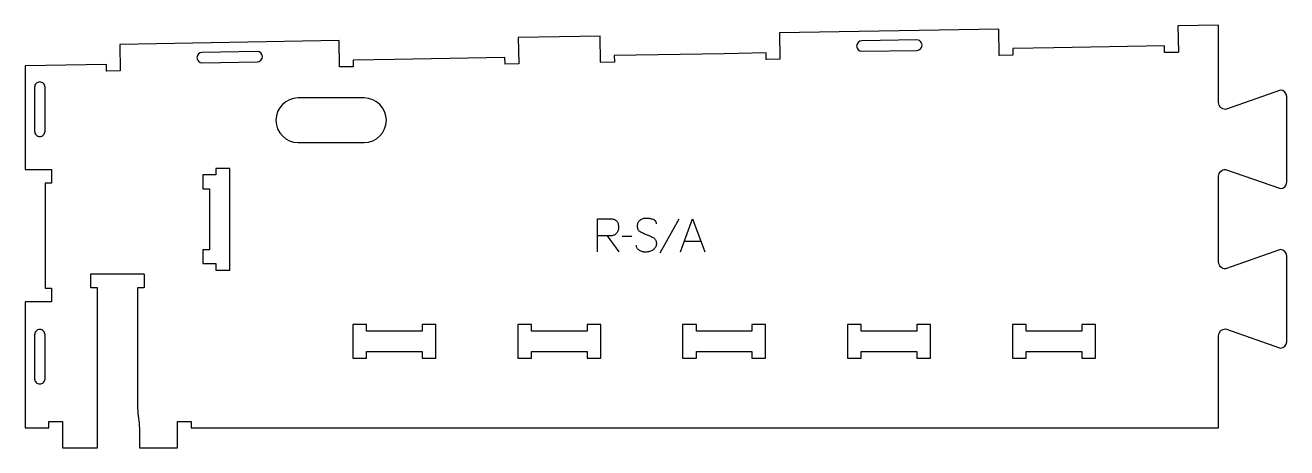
# Model space of a CAD drawing. Extents: x 0 to 1147, y 0 to 384.
import ezdxf

# ---------------------------------------------------------------- set-up
doc = ezdxf.new("R2010")
doc.units = 0
for name, color, linetype in [('1_ANYTOOL_1MMDEEP_LABELS_S', 2, 'CONTINUOUS'), ('3_ANYTOOL_CUTTHROUGH_INSID', 4, 'CONTINUOUS'), ('4_ANYTOOL_CUTTHROUGH_OUTSI', 5, 'CONTINUOUS')]:
    doc.layers.add(name, color=color, linetype=linetype)

msp = doc.modelspace()

# ---------------------------------------------------------------- linework, layer by layer
at = {"layer": '1_ANYTOOL_1MMDEEP_LABELS_S'}
for p, q in [((594.432182, 207.729207), (577.246468, 176.957778)), ((529.417896, 192.643492), (539.875039, 178.157778)), ((551.875039, 192.08635), (543.089325, 192.000635)), ((599.617896, 187.757778), (614.532182, 187.757778))]:
    msp.add_line(p, q, dxfattribs=at)
for points in [[(520.417896, 178.200635), (520.417896, 208.200635), (531.775039, 208.200635, -0.030274), (533.540852, 208.09362, -0.049), (535.262539, 207.710457, -0.050774), (536.595062, 207.118001, -0.06445), (537.75361, 206.239921, -0.0646), (538.643522, 205.10389, -0.052254), (539.248253, 203.789028, -0.050381), (539.637389, 202.09648, -0.031337), (539.746468, 200.357778, -0.040022), (539.636307, 198.983721, -0.042626), (539.301825, 197.647064, -0.04247), (538.73314, 196.357344, -0.036572), (537.967896, 195.172064, -0.051097), (537.026118, 194.158109, -0.061981), (535.883968, 193.382778, -0.061813), (534.574965, 192.906278, -0.049309), (533.189325, 192.729207, -0.003273), (532.321674, 192.691515, -0.003121), (531.45361, 192.664921, -0.003882), (530.435829, 192.648001, -0.002215), (529.417896, 192.643492), (520.460753, 192.643492)], [(574.117896, 203.614921, 0.071867), (573.924783, 204.951528, 0.100684), (573.298253, 206.132778, 0.047558), (572.8237, 206.609229, 0.038563), (572.2737, 206.997957, 0.037928), (571.576512, 207.345425, 0.026634), (570.839325, 207.600635, 0.028461), (567.815991, 208.286618, 0.041577), (564.732182, 208.543492, 0.036938), (563.229822, 208.432353, 0.041531), (561.764325, 208.088135, 0.041583), (560.386948, 207.510927, 0.038125), (559.117896, 206.722064, 0.057611), (558.047744, 205.73016, 0.065808), (557.25361, 204.509564, 0.06469), (556.776114, 203.050009, 0.046778), (556.632182, 201.514921, 0.052235), (556.794538, 199.965079, 0.075448), (557.339325, 198.514921, 0.076671), (558.255417, 197.341868, 0.061023), (559.460753, 196.457778, 0.021951), (562.489607, 194.930432, 0.018213), (565.632182, 193.650635, -0.02405), (568.733666, 192.345173, -0.02981), (571.675039, 190.714921, -0.068439), (572.816341, 189.74899, -0.079282), (573.625039, 188.497064, -0.076308), (574.050039, 186.918382, -0.047772), (574.075039, 185.272064, -0.046243), (573.781804, 183.591104, -0.06359), (573.132182, 182.020278, -0.064671), (572.159358, 180.736089, -0.057073), (570.90361, 179.722064, -0.067522), (567.935302, 178.359153, -0.070793), (564.710753, 177.857778, -0.064027), (561.571738, 178.220293, -0.070447), (558.646468, 179.400635, -0.054374), (557.48805, 180.250268, -0.074742), (556.589325, 181.36135, -0.075199), (556.066317, 182.667728, -0.057737), (555.90361, 184.072064)]]:
    msp.add_lwpolyline(points, format="xyb", dxfattribs=at)
msp.add_lwpolyline([(596.146468, 178.200635), (607.032182, 208.200635), (618.089325, 178.200635)], dxfattribs=at)
at = {"layer": '3_ANYTOOL_CUTTHROUGH_INSID'}
for points in [[(761.070614, 360.419624), (811.063343, 361.272298, 1), (810.901335, 370.770917), (760.908606, 369.918243, 1)], [(161.070616, 349.946585), (211.063345, 350.799259, 1), (210.901337, 360.297878), (160.908608, 359.445204, 1)], [(18, 327.749996, 0.198912), (16.608762, 331.108757, 0.198912), (13.250005, 332.500004, 0.198912), (9.891244, 331.108763, 0.198912), (8.5, 327.750004), (8.5, 287.749996, 0.198913), (9.891241, 284.391234, 0.198913), (13.25, 282.999989, 0.198913), (16.60876, 284.391235, 0.198913), (18, 287.749997)], [(308.25, 277.5, 1), (308.25, 318), (248.25, 318, 1), (248.25, 277.5)], [(18, 62.750004), (18, 102.750003, 0.198913), (16.60876, 106.108765, 0.198913), (13.25, 107.500011, 0.198913), (9.891241, 106.108766, 0.198913), (8.5, 102.750004), (8.5, 62.749996, 0.198912), (9.891244, 59.391237, 0.198912), (13.250005, 57.999996, 0.198912), (16.608762, 59.391243, 0.198912)]]:
    msp.add_lwpolyline(points, format="xyb", close=True, dxfattribs=at)
for points in [[(173.5, 254), (173.5, 248), (161.5, 248), (161.5, 235.5), (167.5, 235.5), (167.5, 180), (161.5, 180), (161.5, 167.5), (173.5, 167.5), (173.5, 161.5), (186, 161.5), (186, 254)], [(335.75, 106), (310.5, 106), (310.5, 112), (298, 112), (298, 81.5), (310.5, 81.5), (310.5, 87.5), (335.75, 87.5), (361, 87.5), (361, 81.5), (373.5, 81.5), (373.5, 112), (361, 112), (361, 106)], [(460.5, 106), (460.5, 112), (448, 112), (448, 81.5), (460.5, 81.5), (460.5, 87.5), (511, 87.5), (511, 81.5), (523.5, 81.5), (523.5, 112), (511, 112), (511, 106)], [(635.75, 106), (610.5, 106), (610.5, 112), (598, 112), (598, 81.5), (610.5, 81.5), (610.5, 87.5), (661, 87.5), (661, 81.5), (673.5, 81.5), (673.5, 112), (661, 112), (661, 106)], [(760.5, 106), (760.5, 112), (748, 112), (748, 81.5), (760.5, 81.5), (760.5, 87.5), (811, 87.5), (811, 81.5), (823.5, 81.5), (823.5, 112), (811, 112), (811, 106)], [(935.75, 106), (910.5, 106), (910.5, 112), (898, 112), (898, 81.5), (910.5, 81.5), (910.5, 87.5), (935.75, 87.5), (961, 87.5), (961, 81.5), (973.5, 81.5), (973.5, 112), (961, 112), (961, 106)]]:
    msp.add_lwpolyline(points, close=True, dxfattribs=at)
at = {"layer": '4_ANYTOOL_CUTTHROUGH_OUTSI'}
msp.add_lwpolyline([(73.831805, 348.41774), (0, 347.129001), (0, 253), (23.75, 253, -0.414214), (24, 252.75), (24, 240.75, -0.414214), (23.75, 240.5), (18, 240.5), (18, 145), (23.75, 145, -0.414214), (24, 144.75), (24, 132.75, -0.414214), (23.75, 132.5), (0, 132.5), (0, 18), (21.5, 18), (21.5, 23.75, -0.414214), (21.75, 24), (33.75, 24, -0.414214), (34, 23.75), (34, 0), (65.588506, 0), (65.588506, 145.499983), (59.838506, 145.499983, -0.414214), (59.588506, 145.749983), (59.588506, 157.749983, -0.414214), (59.838506, 157.999983), (65.838506, 157.999983), (101.838506, 157.999983), (107.838506, 157.999983, -0.414214), (108.088506, 157.749983), (108.088506, 145.749983, -0.414214), (107.838506, 145.499983), (102.088506, 145.499983), (102.089201, 35.750074, -0.000019), (103.998602, 17.7764, -0.026456), (104, 17.75), (104, 0), (138.5, 0), (138.5, 17.75), (138.5, 23.75, -0.414214), (138.75, 24), (150.75, 24, -0.414214), (151, 23.75), (151, 18), (335.75, 18), (635.75, 18), (1085.5, 18), (1085.500006, 101.889752, -0.411451), (1091.749733, 108.081923, -0.084369), (1091.832321, 108.067888), (1141.79178, 90.581936, 0.412073), (1147.499733, 96.331783), (1147.499733, 174.331783, 0.412073), (1141.79178, 180.081629), (1091.832321, 162.595678, -0.084369), (1091.749733, 162.581642, -0.414214), (1085.499733, 168.831642), (1085.499733, 246.831642, -0.414214), (1091.749733, 253.081642, -0.084369), (1091.832321, 253.067606), (1141.79178, 235.581655, 0.412073), (1147.499733, 241.331501), (1147.499733, 319.331501, 0.412073), (1141.79178, 325.081348), (1091.832321, 307.595396, -0.084369), (1091.749733, 307.581361, -0.411451), (1085.500006, 313.773532), (1085.500002, 366.330831), (1085.493123, 384.079109), (1048.503061, 383.433432), (1048.917488, 359.686961, -0.414214), (1048.671889, 359.432637), (1036.673716, 359.223243, -0.414214), (1036.419392, 359.468842), (1036.319057, 365.217966), (935.754362, 363.462655), (898.294576, 362.808792), (898.392635, 357.059528, -0.414214), (898.146935, 356.805301), (886.14868, 356.600659, -0.414275), (885.894452, 356.846412), (885.49448, 380.588107), (686.023543, 377.106329), (686.427554, 353.346736, -0.414214), (686.181826, 353.092535), (674.183549, 352.889205, -0.414214), (673.929349, 353.134933), (673.831803, 358.890779), (635.754363, 358.226135), (535.803903, 356.481493), (535.904238, 350.732368, -0.414214), (535.658638, 350.478044), (523.660465, 350.268649, -0.414214), (523.406141, 350.514249), (522.991715, 374.260598), (448.503062, 372.960394), (448.91749, 349.213922, -0.414214), (448.67189, 348.959598), (436.673717, 348.750204, -0.414214), (436.419393, 348.995803), (436.319058, 354.744927), (335.754363, 352.989616), (298.294577, 352.335753), (298.392636, 346.586489, -0.414214), (298.146936, 346.332262), (286.148681, 346.12762, -0.414275), (285.894453, 346.373373), (285.494481, 370.115068), (86.023544, 366.63329), (86.427555, 342.873697, -0.414214), (86.181827, 342.619496), (74.18355, 342.416166, -0.414214), (73.92935, 342.661894)], format="xyb", close=True, dxfattribs=at)

doc.saveas('drawing.dxf')
